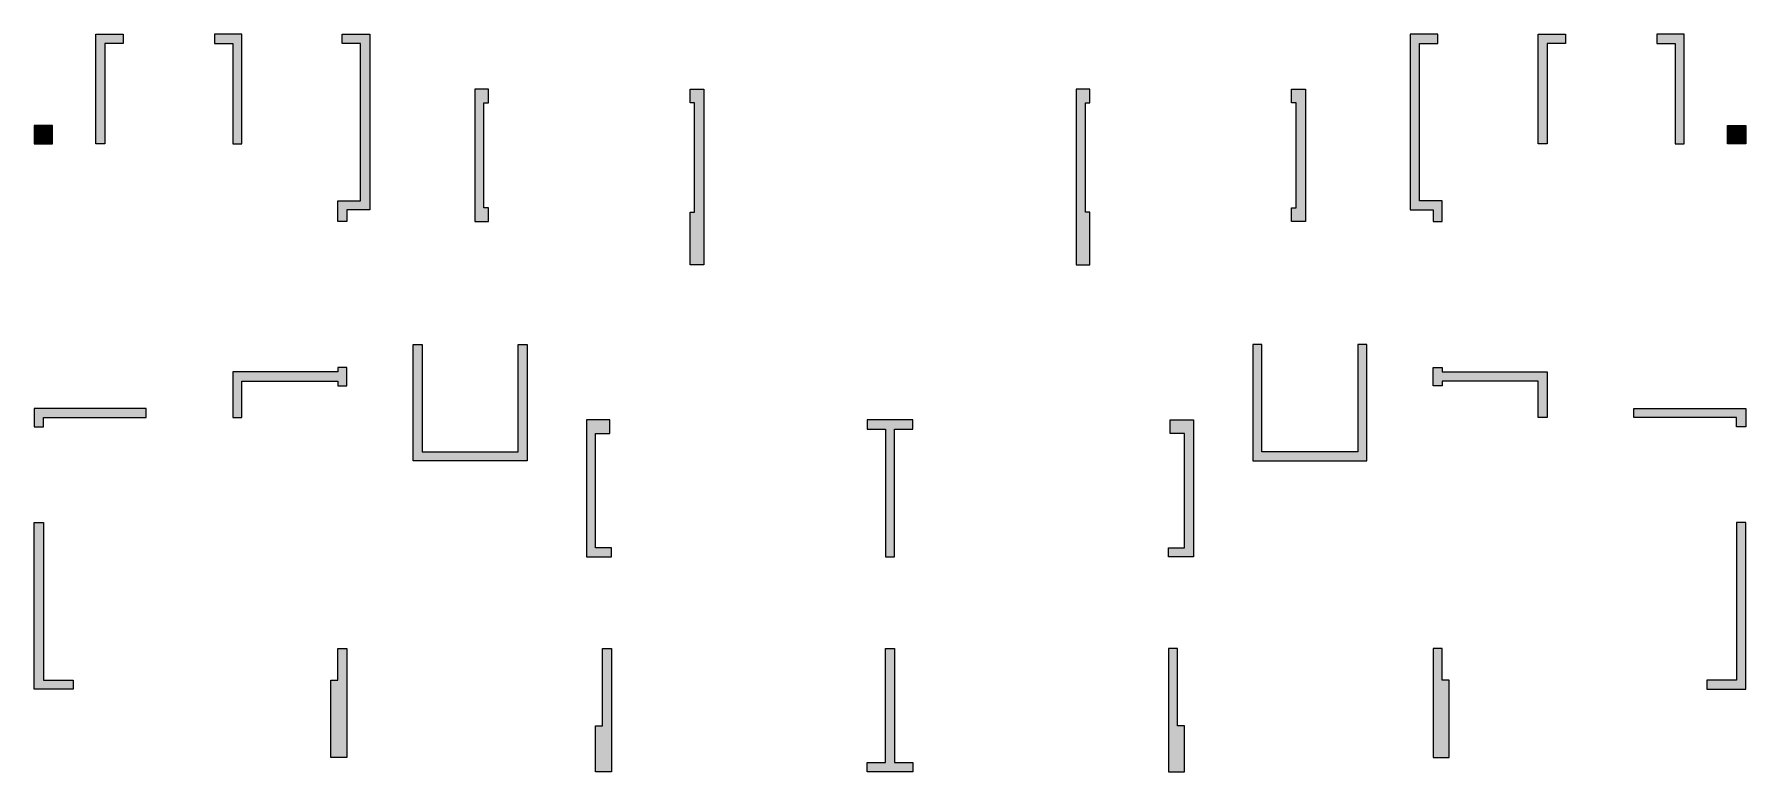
# Model space of a CAD drawing. Header units: millimetres. Extents: x 13436 to 50936, y 2369 to 18529.
import ezdxf

# ---------------------------------------------------------------- set-up
doc = ezdxf.new("R2010")
doc.units = ezdxf.units.MM
doc.header["$LTSCALE"] = 1000
doc.layers.add('S-COLU-HATCH', color=30, linetype='Continuous')
doc.layers.add('S-COLU-LINE1', color=6, linetype='Continuous')
doc.layers.add('S-WALL-LINE1', color=12, linetype='Continuous', lineweight=0)

msp = doc.modelspace()

# ---------------------------------------------------------------- hatches: boundary and pattern name
at = {"layer": 'S-COLU-HATCH'}
h = msp.add_hatch(color=0, dxfattribs=at)
h.dxf.hatch_style = 1
h.paths.add_polyline_path([(14786, 18529), (15386, 18529), (15386, 18329), (14986, 18329), (14986, 16129), (14786, 16129)])
h = msp.add_hatch(color=0, dxfattribs=at)
h.dxf.hatch_style = 1
h.paths.add_polyline_path([(17986, 18529), (17386, 18529), (17386, 18329), (17786, 18329), (17786, 16129), (17986, 16129)])
h = msp.add_hatch(color=0, dxfattribs=at)
h.dxf.hatch_style = 1
h.paths.add_polyline_path([(20286, 14679), (20286, 14429), (20086, 14429), (20086, 14879), (20586, 14879), (20586, 18329), (20186, 18329), (20186, 18529), (20786, 18529), (20786, 14679)])
h = msp.add_hatch(color=0, dxfattribs=at)
h.dxf.hatch_style = 1
h.paths.add_polyline_path([(44086, 14679), (44086, 14429), (44286, 14429), (44286, 14879), (43786, 14879), (43786, 18329), (44186, 18329), (44186, 18529), (43586, 18529), (43586, 14679)])
h = msp.add_hatch(color=0, dxfattribs=at)
h.dxf.hatch_style = 1
h.paths.add_polyline_path([(46386, 18529), (46986, 18529), (46986, 18329), (46586, 18329), (46586, 16129), (46386, 16129)])
h = msp.add_hatch(color=0, dxfattribs=at)
h.dxf.hatch_style = 1
h.paths.add_polyline_path([(49586, 18529), (48986, 18529), (48986, 18329), (49386, 18329), (49386, 16129), (49586, 16129)])
h = msp.add_hatch(color=0, dxfattribs=at)
h.dxf.hatch_style = 1
h.paths.add_polyline_path([(23086, 17329), (23086, 14429), (23386, 14429), (23386, 14729), (23286, 14729), (23286, 17029), (23386, 17029), (23386, 17329)])
h = msp.add_hatch(color=0, dxfattribs=at)
h.dxf.hatch_style = 1
h.paths.add_polyline_path([(27806, 17329), (28106, 17329), (28106, 13479), (27806, 13479), (27806, 14629), (27906, 14629), (27906, 17029), (27806, 17029)])
h = msp.add_hatch(color=0, dxfattribs=at)
h.dxf.hatch_style = 1
h.paths.add_polyline_path([(36566, 17329), (36266, 17329), (36266, 13479), (36566, 13479), (36566, 14629), (36466, 14629), (36466, 17029), (36566, 17029)])
h = msp.add_hatch(color=0, dxfattribs=at)
h.dxf.hatch_style = 1
h.paths.add_polyline_path([(41286, 17329), (41286, 14429), (40986, 14429), (40986, 14729), (41086, 14729), (41086, 17029), (40986, 17029), (40986, 17329)])
h = msp.add_hatch(color=0, dxfattribs=at)
h.dxf.hatch_style = 1
h.paths.add_polyline_path([(13436, 16129), (13836, 16129), (13836, 16529), (13436, 16529)])
h = msp.add_hatch(color=0, dxfattribs=at)
h.dxf.hatch_style = 1
h.paths.add_polyline_path([(50936, 16129), (50536, 16129), (50536, 16529), (50936, 16529)])
h = msp.add_hatch(color=0, dxfattribs=at)
h.dxf.hatch_style = 1
h.paths.add_polyline_path([(21936, 11729), (21936, 9379), (24036, 9379), (24036, 11729), (24236, 11729), (24236, 9179), (21736, 9179), (21736, 11729)])
h = msp.add_hatch(color=0, dxfattribs=at)
h.dxf.hatch_style = 1
h.paths.add_polyline_path([(42436, 11729), (42436, 9379), (40336, 9379), (40336, 11729), (40136, 11729), (40136, 9179), (42636, 9179), (42636, 11729)])
h = msp.add_hatch(color=0, dxfattribs=at)
h.dxf.hatch_style = 1
h.paths.add_polyline_path([(20286, 11229), (20086, 11229), (20086, 11129), (17786, 11129), (17786, 10129), (17986, 10129), (17986, 10929), (20086, 10929), (20086, 10829), (20286, 10829)])
h = msp.add_hatch(color=0, dxfattribs=at)
h.dxf.hatch_style = 1
h.paths.add_polyline_path([(44086, 11229), (44286, 11229), (44286, 11129), (46586, 11129), (46586, 10129), (46386, 10129), (46386, 10929), (44286, 10929), (44286, 10829), (44086, 10829)])
h = msp.add_hatch(color=0, dxfattribs=at)
h.dxf.hatch_style = 1
h.paths.add_polyline_path([(15886, 10329), (13436, 10329), (13436, 9929), (13636, 9929), (13636, 10129), (15886, 10129)])
h = msp.add_hatch(color=0, dxfattribs=at)
h.dxf.hatch_style = 1
h.paths.add_polyline_path([(48486, 10329), (50936, 10329), (50936, 9929), (50736, 9929), (50736, 10129), (48486, 10129)])
h = msp.add_hatch(color=0, dxfattribs=at)
h.dxf.hatch_style = 1
h.paths.add_polyline_path([(26046, 10079), (25536, 10079), (25536, 7079), (26086, 7079), (26086, 7279), (25736, 7279), (25736, 9779), (26046, 9779)])
h = msp.add_hatch(color=0, dxfattribs=at)
h.dxf.hatch_style = 1
h.paths.add_polyline_path([(32086, 9879), (32086, 7079), (32286, 7079), (32286, 9879), (32686, 9879), (32686, 10079), (31686, 10079), (31686, 9879)])
h = msp.add_hatch(color=0, dxfattribs=at)
h.dxf.hatch_style = 1
h.paths.add_polyline_path([(38326, 10079), (38836, 10079), (38836, 7079), (38286, 7079), (38286, 7279), (38636, 7279), (38636, 9779), (38326, 9779)])
h = msp.add_hatch(color=0, dxfattribs=at)
h.dxf.hatch_style = 1
h.paths.add_polyline_path([(14286, 4179), (13436, 4179), (13436, 7829), (13636, 7829), (13636, 4379), (14286, 4379)])
h = msp.add_hatch(color=0, dxfattribs=at)
h.dxf.hatch_style = 1
h.paths.add_polyline_path([(50086, 4179), (50936, 4179), (50936, 7829), (50736, 7829), (50736, 4379), (50086, 4379)])
h = msp.add_hatch(color=0, dxfattribs=at)
h.dxf.hatch_style = 1
h.paths.add_polyline_path([(19936, 2679), (19936, 4379), (20086, 4379), (20086, 5069), (20286, 5069), (20286, 2679)])
h = msp.add_hatch(color=0, dxfattribs=at)
h.dxf.hatch_style = 1
h.paths.add_polyline_path([(25736, 2369), (25736, 3379), (25886, 3379), (25886, 5069), (26086, 5069), (26086, 2369)])
h = msp.add_hatch(color=0, dxfattribs=at)
h.dxf.hatch_style = 1
h.paths.add_polyline_path([(32086, 5069), (32286, 5069), (32286, 2569), (32686, 2569), (32686, 2369), (31686, 2369), (31686, 2569), (32086, 2569)])
h = msp.add_hatch(color=0, dxfattribs=at)
h.dxf.hatch_style = 1
h.paths.add_polyline_path([(38636, 2369), (38636, 3379), (38486, 3379), (38486, 5069), (38286, 5069), (38286, 2369)])
h = msp.add_hatch(color=0, dxfattribs=at)
h.dxf.hatch_style = 1
h.paths.add_polyline_path([(44436, 2679), (44436, 4379), (44286, 4379), (44286, 5069), (44086, 5069), (44086, 2679)])

# ---------------------------------------------------------------- linework, layer by layer
at = {"layer": 'S-COLU-LINE1', "linetype": 'ByBlock'}
for points in [[(13436, 16129), (13836, 16129), (13836, 16529), (13436, 16529)], [(50936, 16129), (50536, 16129), (50536, 16529), (50936, 16529)]]:
    msp.add_lwpolyline(points, close=True, dxfattribs=at)
at = {"layer": 'S-WALL-LINE1', "linetype": 'ByBlock'}
for points in [[(14786, 18529), (15386, 18529), (15386, 18329), (14986, 18329), (14986, 16129), (14786, 16129)], [(17986, 18529), (17386, 18529), (17386, 18329), (17786, 18329), (17786, 16129), (17986, 16129)], [(20286, 14679), (20286, 14429), (20086, 14429), (20086, 14879), (20586, 14879), (20586, 18329), (20186, 18329), (20186, 18529), (20786, 18529), (20786, 14679), (20286, 14679)], [(44086, 14679), (44086, 14429), (44286, 14429), (44286, 14879), (43786, 14879), (43786, 18329), (44186, 18329), (44186, 18529), (43586, 18529), (43586, 14679), (44086, 14679)], [(46386, 18529), (46986, 18529), (46986, 18329), (46586, 18329), (46586, 16129), (46386, 16129)], [(49586, 18529), (48986, 18529), (48986, 18329), (49386, 18329), (49386, 16129), (49586, 16129)], [(23086, 17329), (23086, 14429), (23386, 14429), (23386, 14729), (23286, 14729), (23286, 17029), (23386, 17029), (23386, 17329)], [(27806, 17329), (28106, 17329), (28106, 13479), (27806, 13479), (27806, 14629), (27906, 14629), (27906, 17029), (27806, 17029)], [(36566, 17329), (36266, 17329), (36266, 13479), (36566, 13479), (36566, 14629), (36466, 14629), (36466, 17029), (36566, 17029)], [(41286, 17329), (41286, 14429), (40986, 14429), (40986, 14729), (41086, 14729), (41086, 17029), (40986, 17029), (40986, 17329)], [(21936, 11729), (21936, 9379), (24036, 9379), (24036, 11729), (24236, 11729), (24236, 9179), (21736, 9179), (21736, 11729)], [(42436, 11729), (42436, 9379), (40336, 9379), (40336, 11729), (40136, 11729), (40136, 9179), (42636, 9179), (42636, 11729)], [(20286, 11229), (20086, 11229), (20086, 11129), (17786, 11129), (17786, 10129), (17986, 10129), (17986, 10929), (20086, 10929), (20086, 10829), (20286, 10829)], [(44086, 11229), (44286, 11229), (44286, 11129), (46586, 11129), (46586, 10129), (46386, 10129), (46386, 10929), (44286, 10929), (44286, 10829), (44086, 10829)], [(15886, 10329), (13436, 10329), (13436, 9929), (13636, 9929), (13636, 10129), (15886, 10129)], [(48486, 10329), (50936, 10329), (50936, 9929), (50736, 9929), (50736, 10129), (48486, 10129)], [(26046, 10079), (25536, 10079), (25536, 7079), (26086, 7079), (26086, 7279), (25736, 7279), (25736, 9779), (26046, 9779)], [(32086, 9879), (32086, 7079), (32286, 7079), (32286, 9879), (32686, 9879), (32686, 10079), (31686, 10079), (31686, 9879)], [(38326, 10079), (38836, 10079), (38836, 7079), (38286, 7079), (38286, 7279), (38636, 7279), (38636, 9779), (38326, 9779)], [(14286, 4179), (13436, 4179), (13436, 7829), (13636, 7829), (13636, 4379), (14286, 4379)], [(50086, 4179), (50936, 4179), (50936, 7829), (50736, 7829), (50736, 4379), (50086, 4379)], [(19936, 2679), (19936, 4379), (20086, 4379), (20086, 5069), (20286, 5069), (20286, 2679)], [(25736, 2369), (25736, 3379), (25886, 3379), (25886, 5069), (26086, 5069), (26086, 2369)], [(32086, 5069), (32286, 5069), (32286, 2569), (32686, 2569), (32686, 2369), (31686, 2369), (31686, 2569), (32086, 2569)], [(38636, 2369), (38636, 3379), (38486, 3379), (38486, 5069), (38286, 5069), (38286, 2369)], [(44436, 2679), (44436, 4379), (44286, 4379), (44286, 5069), (44086, 5069), (44086, 2679)]]:
    msp.add_lwpolyline(points, close=True, dxfattribs=at)

doc.saveas('drawing.dxf')
